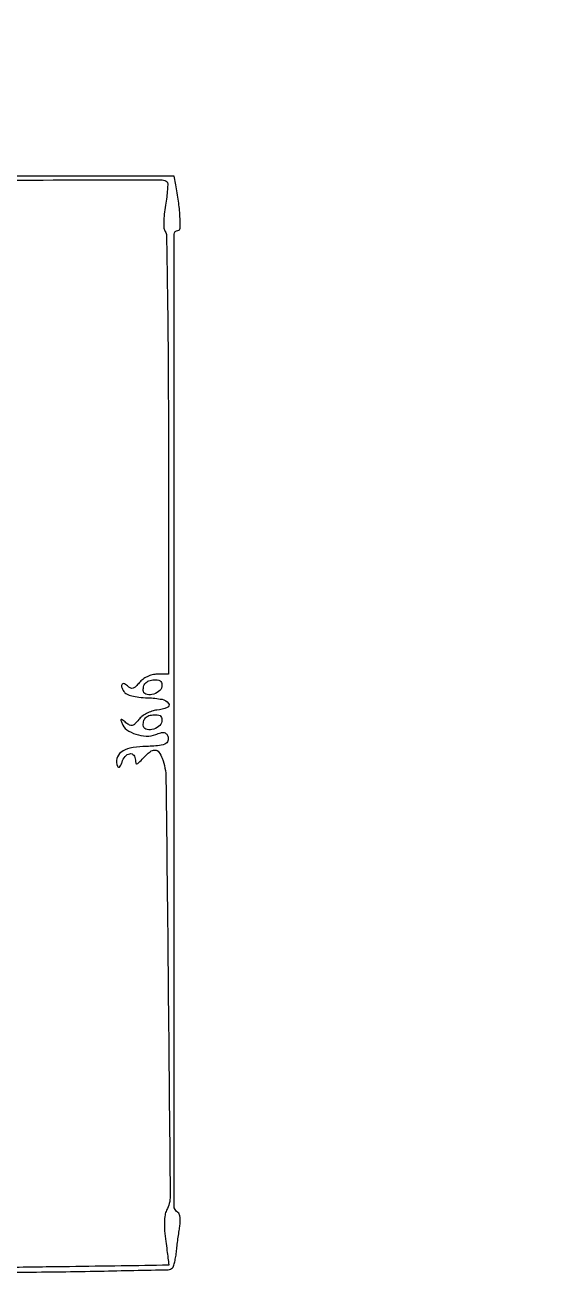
# Model space of a CAD drawing. Extents: x 24 to 1546, y 0 to 2379.
# Drawn here: x 1410.5 to 1546, y 578.2 to 900 of the extents above; entities that cross this region are included whole.
import ezdxf

# ---------------------------------------------------------------- set-up
doc = ezdxf.new("R2010")
doc.units = 0
doc.header["$MEASUREMENT"] = 0
doc.layers.get('0').update_dxf_attribs({"linetype": 'CONTINUOUS'})

msp = doc.modelspace()

# ---------------------------------------------------------------- linework, layer by layer
for points in [[(1385.990547, 578.020369, 0.001766), (1409.746738, 578.127847, 0.002917), (1429.809589, 578.406517, 0.00049), (1447.456723, 578.771905, 0.193283), (1448.588459, 579.255125, 0.124991), (1448.850646, 579.695804, 0.014683), (1449.145272, 580.809373, 0.016855), (1449.41649, 582.178374, 0.013056), (1449.622219, 583.684407, -0.003201), (1449.815636, 585.343529, -0.00237), (1450.049936, 587.175592, -0.002395), (1450.287698, 588.903672, -0.005389), (1450.48839, 590.211227, 0.03568), (1450.587913, 591.292923, 0.044186), (1450.51932, 592.301631, 0.050256), (1450.308745, 593.104057, 0.166554), (1449.967245, 593.520244, -0.259908), (1448.974176, 595.301221, -0.000037), (1448.971655, 720.569876, -0.000031), (1448.986281, 846.00559, -0.414161), (1449.98087, 847, 0.409596), (1450.532174, 847.542666, 0.01595), (1450.48172, 850.67504, 0.021726), (1450.12818, 854.530213, 0.016107), (1449.416392, 858.75), (1448.961896, 861), (1405.480948, 861, -0.000664)], [(1364.027521, 859.933257, -0.000123), (1404.953502, 859.988946, -0.000122), (1445.881101, 860.0246, -0.199075), (1447.179338, 859.487329, -0.207646), (1447.345255, 859.066961, -0.009708), (1447.262537, 857.506596, -0.014676), (1447.069237, 855.612949, -0.009884), (1446.74265, 853.464327, 0.016572), (1446.430196, 851.205793, 0.023272), (1446.312662, 849.174407, 0.023466), (1446.371144, 847.535349, 0.134828), (1446.666792, 846.726998, -0.151742), (1447.023254, 845.6422, -0.000379), (1447.277783, 829.263556, -0.002337), (1447.464931, 810.74894, -0.001448), (1447.520146, 789), (1447.5, 732.5), (1444.622575, 732.451748, 0.058186), (1443.349491, 732.281412, 0.048537), (1442.065184, 731.818057, 0.049015), (1440.907768, 731.122382, 0.06283), (1440.011632, 730.262692, -0.029798), (1439.12291, 729.289841, -0.107522), (1438.414235, 728.848728, -0.17282), (1437.781778, 728.848549, -0.111312), (1437.155723, 729.244277, 0.068518), (1436.208048, 729.962576, 0.348004), (1435.597663, 729.8653, 0.273897), (1435.450626, 729.169592, 0.056855), (1436.005149, 727.991668, 0.144489), (1436.711748, 727.359029, 0.046644), (1438.045356, 726.872198, 0.036668), (1439.881765, 726.531395, 0.019225), (1442.200776, 726.364731, -0.036668), (1445.875897, 725.97146, -0.193683), (1447.556531, 724.911843, -0.493852), (1447.232225, 723.832168, -0.064092), (1444.5, 723.182187, 0.055144), (1443.229971, 722.903885, 0.03968), (1441.894889, 722.331193, 0.040265), (1440.696862, 721.571684, 0.066394), (1439.844303, 720.731478, -0.026121), (1438.879331, 719.614081, -0.143262), (1438.195503, 719.221049, -0.185009), (1437.505213, 719.310468, -0.049546), (1436.571411, 719.940734, 0.007081), (1435.635505, 720.695344, 0.219645), (1435.352449, 720.762211, 0.445919), (1435.249677, 720.587386, 0.014736), (1435.548963, 719.733001, 0.148118), (1436.79767, 718.125737, 0.075279), (1439.10594, 716.965038, 0.071304), (1441.810375, 716.491671, 0.098878), (1444.231048, 716.897745, -0.02535), (1445.546244, 717.322859, -0.099271), (1446.393661, 717.377212, -0.162983), (1446.965628, 717.095989, -0.106474), (1447.371248, 716.474927, -0.175714), (1447.393862, 715.254788, -0.21396), (1446.62136, 714.427073, -0.080246), (1444.701248, 713.960901, -0.013814), (1440.947115, 713.77153, 0.049007), (1437.588299, 713.364109, 0.110086), (1435.275684, 712.28121, 0.169283), (1434.218257, 710.660837, 0.160729), (1434.367845, 708.694561, 0.198397), (1434.619113, 708.443781, 0.288049), (1434.919221, 708.494739, 0.105719), (1435.248597, 708.94551, 0.03133), (1435.54933, 709.75, -0.100802), (1436.36461, 711.25658, -0.180049), (1437.572908, 711.944514, -0.274296), (1438.574464, 711.551278, -0.166833), (1439, 710.311439, 0.055097), (1439.08789, 709.516271, 0.420175), (1439.375905, 709.33767, 0.136109), (1439.890634, 709.626287, 0.009796), (1441.038955, 710.811439, -0.034871), (1442.792807, 712.448794, -0.175375), (1444.040222, 712.881823, -0.238068), (1445.038763, 712.3613, -0.064969), (1445.905822, 710.747708, -0.088151), (1446.883565, 705.593593, -0.000429), (1447.460624, 652.01045, -0.000311), (1447.964416, 597.782135, -0.125672), (1447.061836, 594.115541, 0.084884), (1446.656064, 592.899379, 0.031236), (1446.492461, 591.090977, 0.025955), (1446.547566, 588.807604, 0.014973), (1446.838434, 586.073108, -0.001402), (1447.150807, 583.740275, -0.002311), (1447.40019, 581.766532, -0.000242), (1447.613528, 580.005805, -0.276293), (1447.584492, 579.940618, -0.150609), (1447.507315, 579.915585, -0.000003), (1435.353617, 579.737296, -0.000219), (1421.959733, 579.546775, -0.000132), (1406.066118, 579.331848, -0.000798)]]:
    msp.add_lwpolyline(points, format="xyb")
for points in [[(1445.813108, 729.25, -0.190911), (1444.989615, 727.952758, -0.106852), (1443.254075, 727.188098, -0.140798), (1441.66048, 727.312093, -0.313007), (1441, 728.263782, -0.079304), (1441.196999, 729.498011, -0.139122), (1441.770642, 730.349182, -0.12215), (1442.767932, 730.84106, -0.053829), (1444.239991, 731, -0.066088), (1445.056503, 730.891604, -0.144649), (1445.58887, 730.564274, -0.153705), (1445.838458, 730.01601, -0.077783)], [(1445.813108, 720.25, -0.190911), (1444.989615, 718.952758, -0.106852), (1443.254075, 718.188098, -0.140798), (1441.66048, 718.312093, -0.313007), (1441, 719.263782, -0.079304), (1441.196999, 720.498011, -0.139122), (1441.770642, 721.349182, -0.12215), (1442.767932, 721.84106, -0.053829), (1444.239991, 722, -0.066088), (1445.056503, 721.891604, -0.144649), (1445.58887, 721.564274, -0.153705), (1445.838458, 721.01601, -0.077783)]]:
    msp.add_lwpolyline(points, format="xyb", close=True)

doc.saveas('drawing.dxf')
